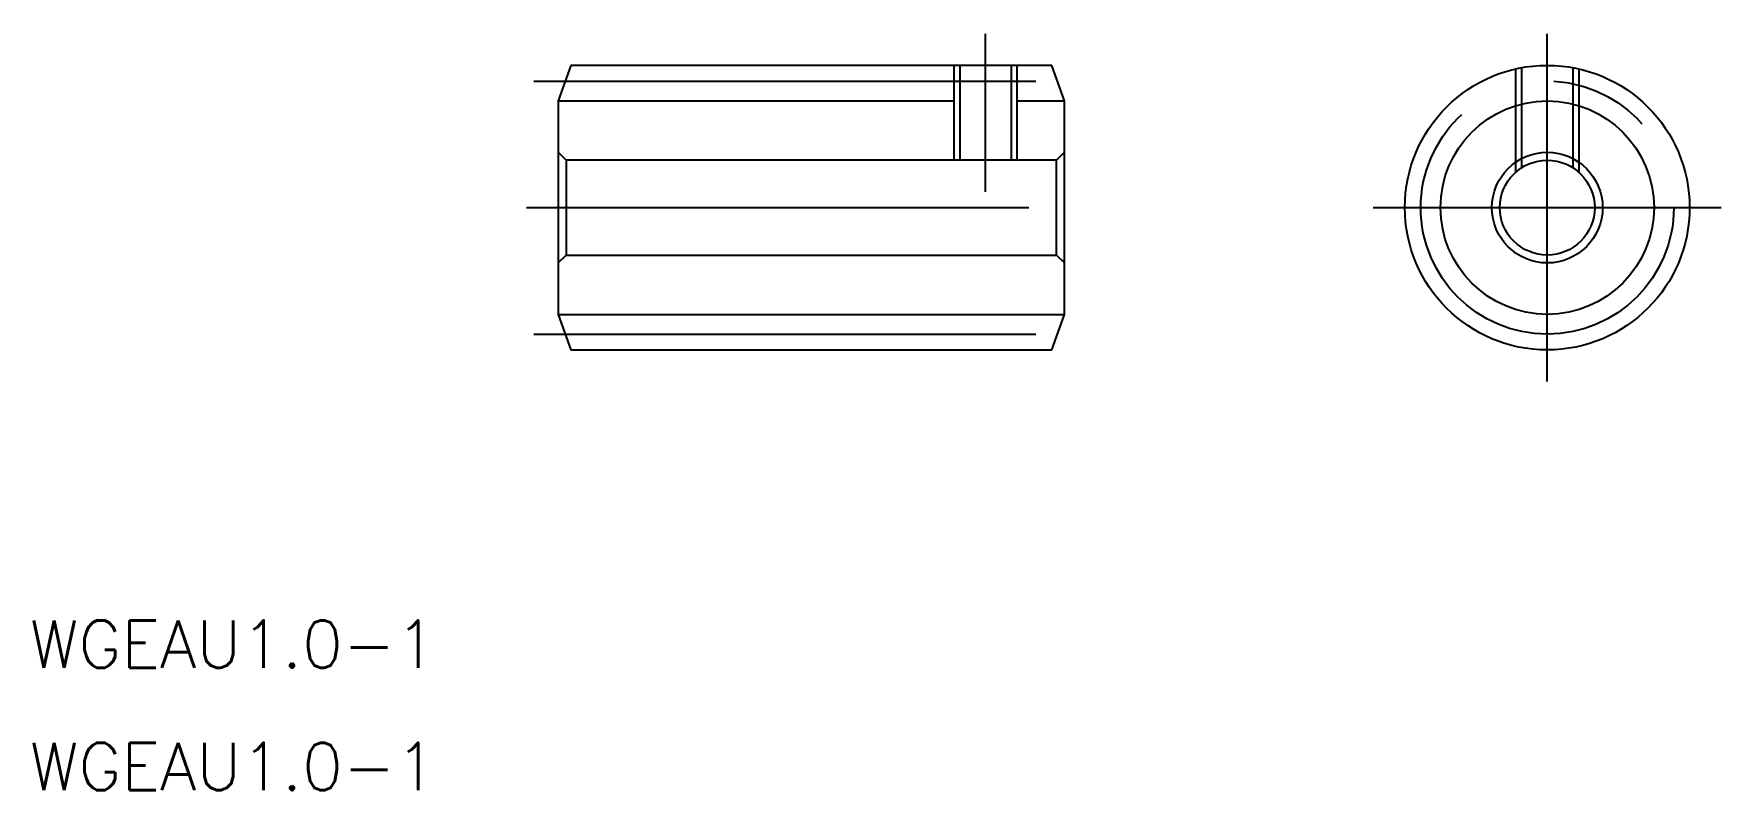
# Model space of a CAD drawing. Extents: x -96 to 11, y -37 to 11.
import ezdxf

# ---------------------------------------------------------------- set-up
doc = ezdxf.new("R2010")
doc.units = 0
doc.linetypes.add('CENTER', pattern=[50.8, 31.75, -6.35, 6.35, -6.35])
doc.linetypes.add('DASHED', pattern=[19.05, 12.7, -6.35])
doc.layers.get('0').update_dxf_attribs({"linetype": 'CONTINUOUS'})
doc.layers.add('CENTER', color=1, linetype='CENTER')
doc.styles.get("Standard").update_dxf_attribs({"font": 'txt.shx', "height": 3, "bigfont": 'bigfont.shx'})

msp = doc.modelspace()

# ---------------------------------------------------------------- linework, layer by layer
at = {"color": 7, "linetype": 'CONTINUOUS'}
for p, q in [((-61.73, 9), (-62.53, 6.75)), ((-31.33, 9), (-61.73, 9)), ((-37.15, 9), (-37.15, 3)), ((-33.9, 9), (-33.9, 3)), ((-30.53, 6.75), (-31.33, 9)), ((-62.53, 6.75), (-37.53, 6.75)), ((-62.53, 6.75), (-62.53, -3.5)), ((-33.53, 6.75), (-30.53, 6.75)), ((-30.53, -6.75), (-30.53, 6.75)), ((-62.53, 3.5), (-62.03, 3)), ((-30.53, 3.5), (-31.03, 3)), ((-62.03, 3), (-62.03, -3)), ((-31.03, 3), (-62.03, 3)), ((-31.03, -3), (-31.03, 3)), ((-62.53, -3.5), (-62.03, -3)), ((-62.03, -3), (-31.03, -3)), ((-30.53, -3.5), (-31.03, -3)), ((-62.53, -3.5), (-62.53, -6.75)), ((-62.53, -6.75), (-30.53, -6.75)), ((-62.53, -6.75), (-61.73, -9)), ((-31.33, -9), (-30.53, -6.75)), ((-61.73, -9), (-31.33, -9))]:
    msp.add_line(p, q, dxfattribs=at)
at = {"color": 3, "linetype": 'CONTINUOUS'}
for p, q in [((-37.53, 9), (-37.53, 3)), ((-33.53, 9), (-33.53, 3))]:
    msp.add_line(p, q, dxfattribs=at)
at = {"color": 3, "linetype": 'DASHED'}
for p, q in [((-2, 8.77), (-2, 2.24)), ((-1.62, 8.85), (-1.62, 2.52)), ((1.62, 8.85), (1.62, 2.52)), ((2, 8.77), (2, 2.24))]:
    msp.add_line(p, q, dxfattribs=at)
at = {"color": 7, "linetype": 'CONTINUOUS'}
for radius in [9, 6.75, 3.5, 3]:
    msp.add_circle((0, 0), radius, dxfattribs=at)
at = {"layer": 'CENTER', "color": 1, "linetype": 'CENTER'}
for p, q in [((-35.53, 11), (-35.53, 1)), ((0, -11), (0, 11)), ((-64.08, 8), (-28.97, 8)), ((-64.53, 0), (-28.53, 0)), ((-11, 0), (11, 0)), ((-64.08, -8), (-28.97, -8))]:
    msp.add_line(p, q, dxfattribs=at)
msp.add_circle((0, 0), 8, dxfattribs=at)

# ---------------------------------------------------------------- texts
at = {"color": 7, "linetype": 'CONTINUOUS'}
for p in [(-95.95, -29.11), (-95.95, -36.85)]:
    msp.add_text('WGEAU1.0-1', height=3, dxfattribs=at).set_placement(p)

doc.saveas('drawing.dxf')
